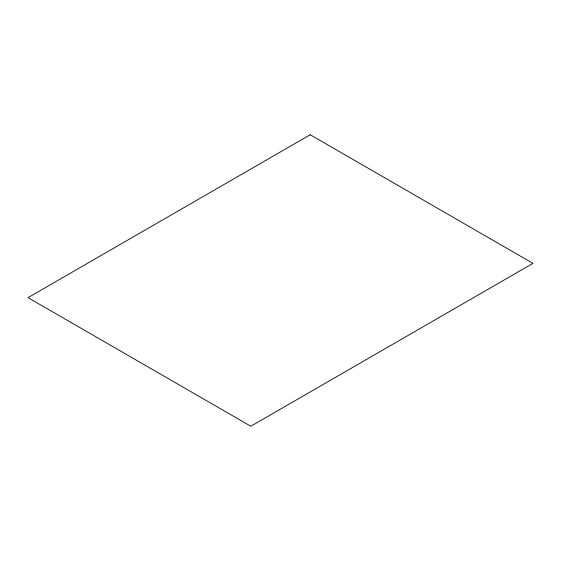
<?xml version="1.0" encoding="UTF-8"?>
<svg xmlns="http://www.w3.org/2000/svg" width="561" height="561" viewBox="0 0 561 561"><rect width="100%" height="100%" fill="white"/><g stroke="black" fill="none" stroke-linecap="round" stroke-linejoin="round"><path stroke-width="0.84" d="M310.198 134.752L28.05 297.646L250.802 426.248L532.95 263.354L310.198 134.752"/></g></svg>
